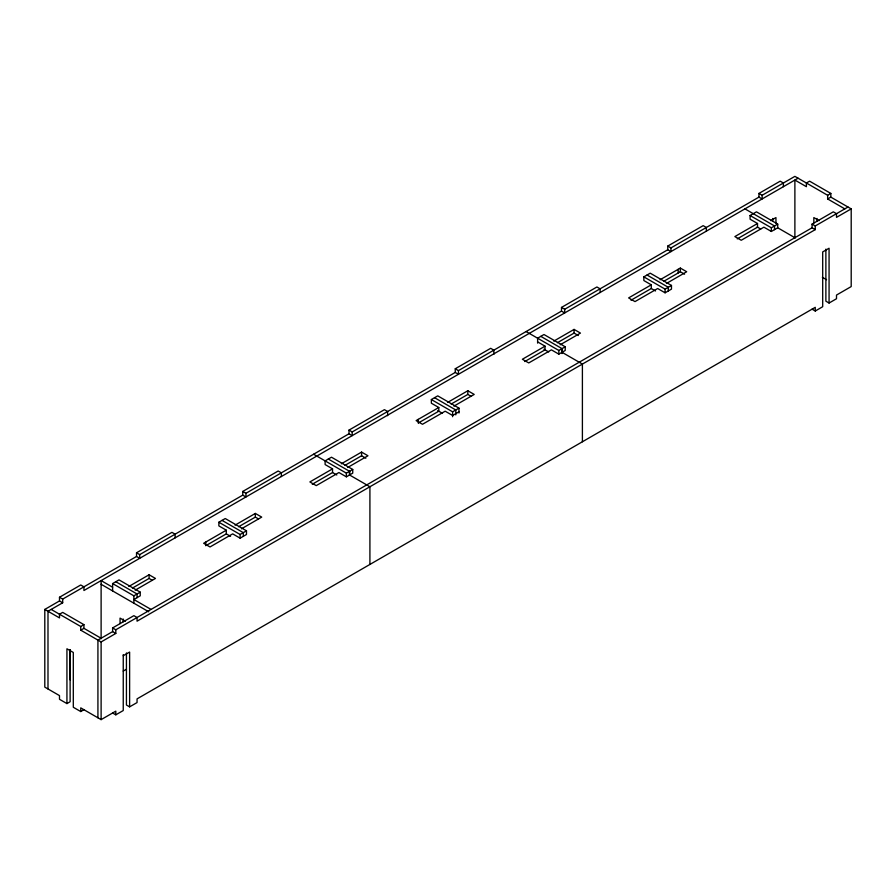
<?xml version="1.0" encoding="UTF-8"?>
<svg xmlns="http://www.w3.org/2000/svg" width="896" height="896" viewBox="0 0 896 896"><rect width="100%" height="100%" fill="white"/><g stroke="black" fill="none" stroke-linecap="round" stroke-linejoin="round"><path stroke-width="1.34" d="M47.992 688.968L47.992 611.262L62.686 602.784L62.686 599.099L59.494 597.262L59.494 600.936L44.8 609.426L44.8 687.12L59.494 695.61L59.494 699.294L66.931 703.584L70.123 701.747L70.123 649.69L70.123 679.862M226.307 530.197L203.638 543.278L210.011 546.963L232.68 533.87L240.117 538.171L246.49 534.486L246.49 530.813L225.243 518.538L218.87 522.222L218.859 525.896L226.307 530.197L226.307 533.87L206.965 545.037M240.117 538.171L240.117 534.486L246.49 530.813M312.267 484.243L332.55 472.539L332.55 468.854L309.882 481.936L316.254 485.621L338.923 472.539L346.36 476.829L346.36 473.144L313.6 454.238M369.914 564.446L369.914 486.741L349.552 474.992L349.552 471.307M561.501 307.429L564.693 309.266L564.693 312.95L561.501 311.114L561.501 307.429L596.915 286.978L600.107 288.826L600.107 292.499M825.877 249.133L825.877 301.19L829.069 303.038L836.506 298.738L836.506 295.064L851.2 286.574L851.2 208.88L830.838 197.12L830.838 193.435L827.646 195.283L794.886 176.366L762.126 195.283L762.126 198.957L758.946 197.12L670.936 247.923L667.755 246.086L667.755 249.771L670.936 251.608L670.936 247.923M775.947 223.048L775.947 217.571L770.627 220.629M783.384 186.693L783.384 183.008L780.192 181.171L758.946 193.435L758.946 197.12M97.922 717.797L97.922 640.091L112.616 631.613L112.616 627.928L133.874 615.664L137.054 617.501L137.054 621.186L815.259 229.634L815.259 225.949L836.506 213.685L836.506 217.358L851.2 208.88M59.494 597.262L80.741 584.987L83.933 586.835L83.933 590.509L798.078 178.203M136.528 552.787L139.709 554.624L139.709 558.309L136.528 556.472L136.528 552.787L171.942 532.347L175.123 534.184L175.123 537.858M387.61 415.688L387.61 411.499L384.429 409.662L349.003 430.102L349.003 433.787L245.952 493.293L245.952 496.966L242.771 495.13L242.771 491.445L278.186 471.005L281.378 472.842L281.378 476.526M455.258 368.771L458.438 370.608L458.438 374.282L455.258 372.445L455.258 368.771L490.672 348.32L493.853 350.157L493.853 354.346M667.755 246.086L703.17 225.646L706.35 227.483L706.35 231.157M62.686 599.099L136.528 556.472M139.709 554.624L242.771 495.13M349.003 430.102L352.195 431.95L455.258 372.445M458.438 370.608L561.501 311.114M564.693 309.266L667.755 249.771M44.8 609.426L59.494 617.915L59.494 614.23L62.686 612.394L83.933 624.658L83.933 628.342L101.114 638.254M112.616 590.923L112.616 583.565L119 579.88L140.246 592.144L140.246 595.829L133.874 599.514L151.043 609.426M418.51 422.901L438.794 411.197L438.794 407.512L431.357 403.222L431.357 399.538L437.741 395.864L458.987 408.128L458.987 413.034M651.28 284.838L643.843 280.538L643.843 276.864L650.216 273.179L671.474 285.443L671.474 289.128L665.09 292.813L657.653 288.512L634.995 301.605L628.622 297.92L651.28 284.838L651.28 288.512L631.008 300.227M737.251 238.885L757.523 227.181L757.523 223.496L750.086 219.206L750.086 215.522L756.459 211.837L777.717 224.112L777.717 227.786L794.886 237.709M128.822 586.477L149.094 574.773L155.467 578.446L135.195 590.162M235.066 525.134L255.338 513.43L261.722 517.104L241.438 528.819M341.309 463.803L361.592 452.088L367.965 455.773L347.682 467.477M438.794 407.512L416.125 420.605L422.498 424.278L445.166 411.197L452.603 415.486L458.976 411.813M447.552 402.461L467.835 390.746L474.208 394.43L453.925 406.134M524.754 361.558L545.037 349.854L545.037 346.17L522.368 359.262L528.752 362.936L551.41 349.854L558.846 354.144L565.219 350.47L565.219 346.786L543.973 334.522L537.611 338.206L537.611 343.112M553.795 341.118L574.078 329.403L580.451 333.088L560.168 344.792M660.072 279.765L680.322 268.072L686.694 271.746L666.422 283.461M757.523 223.496L734.866 236.578L741.238 240.262L763.907 227.181L771.344 231.47L777.717 227.786M132.395 588.09L149.094 578.446L152.286 580.294M238.638 526.747L255.338 517.104L258.53 518.952M344.882 465.416L361.592 455.773L365.837 458.226M451.136 404.074L467.835 394.43L471.016 396.267M557.379 342.731L574.078 333.088L578.323 335.541M663.701 281.344L680.322 271.746L684.578 274.198M59.494 614.23L80.752 626.494L83.933 624.658M112.616 583.565L133.874 595.829L140.246 592.144M346.36 473.144L352.744 469.47L352.744 473.155L346.36 476.829M431.357 399.538L452.614 411.813L458.987 408.128M558.858 354.155L558.858 350.47L565.219 346.786M643.843 276.864L665.09 289.128L671.474 285.443M750.086 215.522L771.344 227.786L777.717 224.112M80.752 626.494L80.752 630.179L83.933 628.342M827.646 195.283L827.646 198.957L830.838 197.12M815.259 229.634L812.067 227.786L812.067 224.112L833.314 211.837L836.506 213.685M112.616 627.928L115.808 629.776L812.067 227.786M836.774 213.528L848.008 207.032M80.752 630.179L101.114 641.939L115.808 633.45L115.808 629.776M123.245 655.738L129.618 652.053L129.618 706.854L137.054 702.565L137.054 698.88L815.259 307.328L815.259 311.013L822.696 306.712L822.696 251.922L829.069 248.237L829.069 303.038M123.245 671.07L126.437 669.234M66.931 703.584L66.931 648.782L73.304 652.467L73.304 707.269L80.752 711.558L83.933 709.722M80.752 711.558L80.752 707.874L101.114 719.634L115.808 711.155L115.808 714.829L123.245 710.539L123.245 654.64M830.838 193.435L809.592 181.171L806.4 183.008L806.4 186.693L794.886 180.051L794.886 238.325M827.646 198.957L844.827 208.88M819.146 220.629L813.837 217.571L813.837 223.048M758.946 193.435L762.126 195.283M812.067 224.112L815.259 225.949M744.957 208.88L774.525 225.949L774.525 229.634M757.176 226.968L760.715 229.018M822.338 277.267L826.582 279.72M812.067 309.165L815.259 311.013M647.035 275.016L668.282 287.291L668.282 290.965M651.28 288.512L655.536 290.965M540.792 336.358L562.038 348.634L562.038 353.539M526.086 331.554L558.858 350.47M537.6 341.88L545.037 346.17M543.928 349.216L548.688 351.96M434.549 397.701L455.795 409.976L455.795 414.882M437.685 410.558L442.445 413.302M349.003 433.787L352.195 435.624L352.195 431.95M352.744 469.47L331.486 457.206L325.114 460.88L325.114 464.565L332.55 468.854M328.294 459.043L349.552 471.307L349.552 474.992M332.55 472.539L336.795 474.992M242.771 491.445L245.952 493.293M222.051 520.386L243.298 532.65L243.298 536.334M218.87 522.222L240.117 534.486M226.307 533.87L230.552 536.334M115.808 581.717L137.054 593.992L137.054 597.666M112.616 587.238L101.114 580.597L101.114 638.747M101.114 584.282L148.758 611.789M125.373 621.186L120.053 618.117L120.053 623.594M59.494 600.936L62.686 602.784M112.616 631.613L115.808 633.45M51.173 609.426L59.237 614.074M129.618 706.854L126.437 705.018L126.437 652.96M112.616 712.992L115.808 714.829M771.344 227.786L771.344 231.47M665.09 289.128L665.09 292.813M562.038 348.634L562.038 352.307L582.4 364.067L582.4 441.762M817.029 218.467L817.029 221.2M772.755 218.467L772.755 221.2M680.322 268.072L680.322 271.746M678.194 269.293L678.194 272.978M574.078 329.403L574.078 333.088M467.835 390.746L467.835 394.43M452.614 411.813L452.614 416.718M418.253 419.373L418.253 423.058M361.592 452.088L361.592 455.773M255.338 513.43L255.338 517.104M205.766 542.058L205.766 545.731M149.094 574.773L149.094 578.446M133.874 595.829L133.874 603.187M123.245 619.013L123.245 621.757M101.114 641.939L101.114 719.634"/></g></svg>
